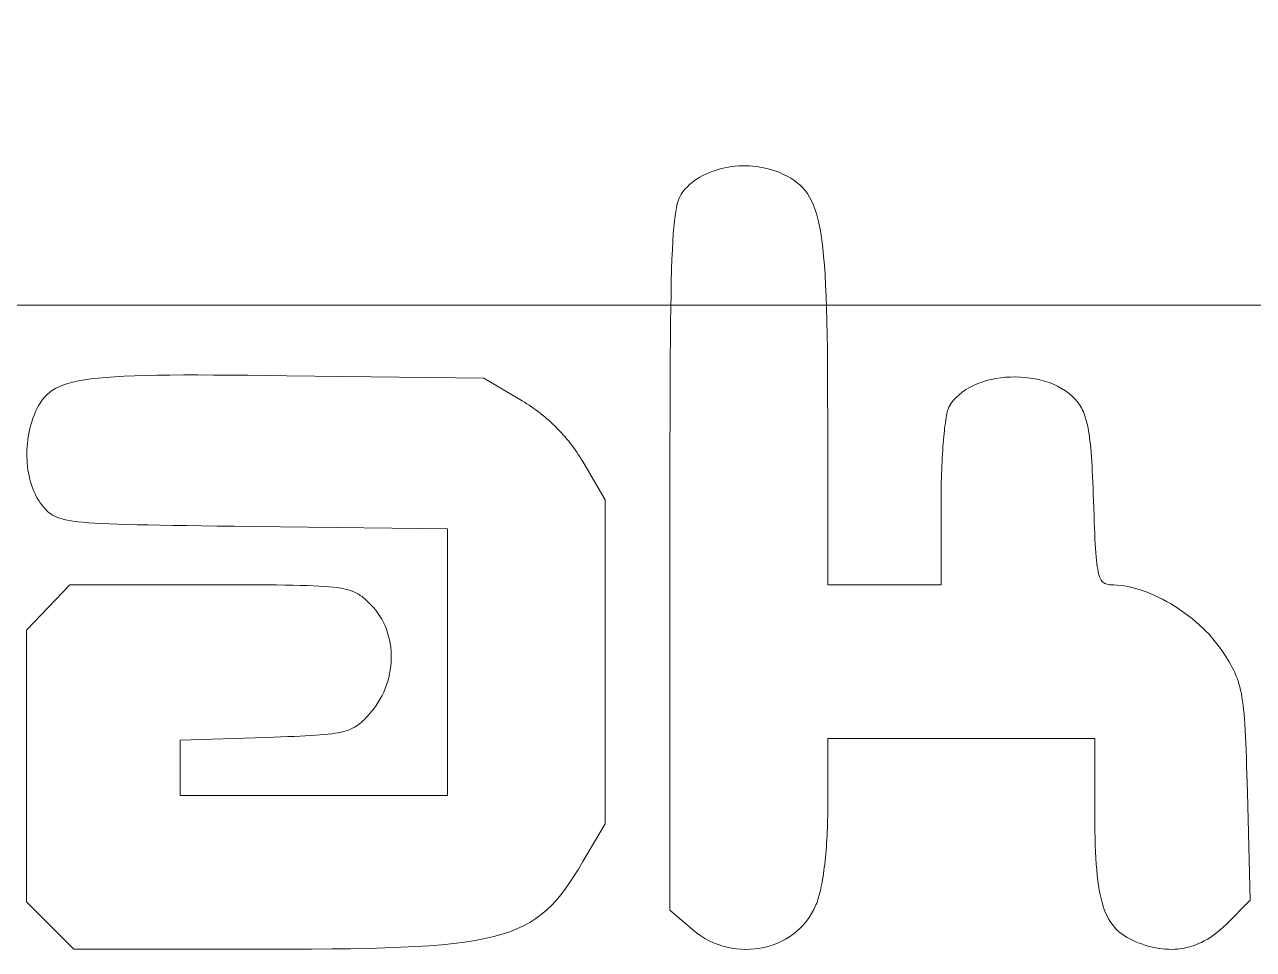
# Model space of a CAD drawing. Header units: millimetres. Extents: x -350 to 1050, y -3 to 474.
# Drawn here: x -235.48 to -211.02, y 121.79 to 140.18 of the extents above; entities that cross this region are included whole.
import ezdxf

# ---------------------------------------------------------------- set-up
doc = ezdxf.new("R2010")
doc.units = ezdxf.units.MM
doc.header["$MEASUREMENT"] = 0
doc.layers.get('0').update_dxf_attribs({"linetype": 'CONTINUOUS', "lineweight": 0, "true_color": 0x000000})
doc.layers.add('AcrylicCover', color=3, linetype='CONTINUOUS', lineweight=0)
doc.layers.add('Text', color=1, linetype='CONTINUOUS', lineweight=0, true_color=0xff0000)

# ---------------------------------------------------------------- blocks, each defined once
blk = doc.blocks.new('AcrylicCover')
blk.add_lwpolyline([(102.5, 218.798, -0.414215), (123.5, 197.798), (123.5, 10, -0.414214), (102.5, -11), (-102.5, -11, -0.414214), (-123.5, 10), (-123.5, 197.798, -0.414212), (-102.5, 218.798)], format="xyb", close=True)

msp = doc.modelspace()

# ---------------------------------------------------------------- linework, layer by layer
at = {"layer": 'Text'}
for p, q in [((-221.924, 137.209), (-221.864, 137.236)), ((-221.864, 137.236), (-221.802, 137.261)), ((-221.802, 137.261), (-221.739, 137.283)), ((-221.739, 137.283), (-221.675, 137.303)), ((-221.675, 137.303), (-221.609, 137.32)), ((-221.609, 137.32), (-221.542, 137.335)), ((-221.542, 137.335), (-221.474, 137.348)), ((-221.474, 137.348), (-221.406, 137.358)), ((-221.406, 137.358), (-221.337, 137.366)), ((-221.337, 137.366), (-221.267, 137.371)), ((-221.267, 137.371), (-221.197, 137.373)), ((-221.197, 137.373), (-221.127, 137.373)), ((-221.127, 137.373), (-221.057, 137.371)), ((-221.057, 137.371), (-220.986, 137.366)), ((-220.986, 137.366), (-220.916, 137.358)), ((-220.916, 137.358), (-220.846, 137.348)), ((-220.846, 137.348), (-220.777, 137.335)), ((-220.777, 137.335), (-220.708, 137.32)), ((-220.708, 137.32), (-220.639, 137.302)), ((-220.639, 137.302), (-220.572, 137.281)), ((-220.572, 137.281), (-220.505, 137.257)), ((-220.505, 137.257), (-220.439, 137.231)), ((-220.439, 137.231), (-220.375, 137.202)), ((-222.291, 136.957), (-222.246, 136.999)), ((-222.246, 136.999), (-222.198, 137.04)), ((-222.198, 137.04), (-222.147, 137.078)), ((-222.147, 137.078), (-222.094, 137.114)), ((-222.094, 137.114), (-222.04, 137.148)), ((-222.04, 137.148), (-221.983, 137.18)), ((-221.983, 137.18), (-221.924, 137.209)), ((-220.375, 137.202), (-220.302, 137.165)), ((-220.302, 137.165), (-220.234, 137.127)), ((-220.234, 137.127), (-220.169, 137.086)), ((-220.169, 137.086), (-220.109, 137.042)), ((-220.109, 137.042), (-220.052, 136.994)), ((-220.052, 136.994), (-219.998, 136.942)), ((-222.473, 136.675), (-222.454, 136.727)), ((-222.454, 136.727), (-222.433, 136.772)), ((-222.433, 136.772), (-222.411, 136.812)), ((-222.411, 136.812), (-222.387, 136.848)), ((-222.387, 136.848), (-222.361, 136.88)), ((-222.361, 136.88), (-222.334, 136.912)), ((-222.334, 136.912), (-222.291, 136.957)), ((-219.998, 136.942), (-219.948, 136.885)), ((-219.948, 136.885), (-219.902, 136.822)), ((-219.902, 136.822), (-219.859, 136.752)), ((-219.859, 136.752), (-219.818, 136.676)), ((-222.523, 136.466), (-222.507, 136.546)), ((-222.507, 136.546), (-222.491, 136.615)), ((-222.491, 136.615), (-222.473, 136.675)), ((-219.818, 136.676), (-219.781, 136.592)), ((-219.781, 136.592), (-219.747, 136.5)), ((-219.747, 136.5), (-219.715, 136.4)), ((-222.561, 136.154), (-222.55, 136.272)), ((-222.55, 136.272), (-222.537, 136.376)), ((-222.537, 136.376), (-222.523, 136.466)), ((-219.715, 136.4), (-219.687, 136.29)), ((-219.687, 136.29), (-219.66, 136.17)), ((-222.582, 135.87), (-222.572, 136.02)), ((-222.572, 136.02), (-222.561, 136.154)), ((-219.66, 136.17), (-219.637, 136.039)), ((-219.637, 136.039), (-219.615, 135.897)), ((-222.59, 135.703), (-222.582, 135.87)), ((-219.615, 135.897), (-219.596, 135.743)), ((-219.596, 135.743), (-219.579, 135.577)), ((-222.605, 135.309), (-222.598, 135.516)), ((-222.598, 135.516), (-222.59, 135.703)), ((-219.579, 135.577), (-219.564, 135.397)), ((-222.611, 135.08), (-222.605, 135.309)), ((-219.564, 135.397), (-219.551, 135.204)), ((-222.616, 134.828), (-222.611, 135.08)), ((-219.551, 135.204), (-219.539, 134.996)), ((-222.621, 134.552), (-222.616, 134.828)), ((-219.539, 134.996), (-219.529, 134.774)), ((-219.529, 134.774), (-219.521, 134.536)), ((-222.625, 134.251), (-222.621, 134.552)), ((-219.521, 134.536), (-219.515, 134.282)), ((-219.515, 134.282), (-219.509, 134.011)), ((-222.628, 133.923), (-222.625, 134.251)), ((-222.631, 133.568), (-222.628, 133.923)), ((-219.509, 134.011), (-219.505, 133.722)), ((-222.633, 133.183), (-222.631, 133.568)), ((-219.505, 133.722), (-219.502, 133.415)), ((-219.502, 133.415), (-219.5, 133.09)), ((-234.619, 133.043), (-234.521, 133.07)), ((-234.521, 133.07), (-234.412, 133.093)), ((-234.412, 133.093), (-234.292, 133.115)), ((-234.292, 133.115), (-234.16, 133.133)), ((-234.16, 133.133), (-234.016, 133.15)), ((-234.016, 133.15), (-233.858, 133.164)), ((-233.858, 133.164), (-233.686, 133.177)), ((-233.686, 133.177), (-233.5, 133.187)), ((-233.5, 133.187), (-233.298, 133.195)), ((-233.298, 133.195), (-233.081, 133.202)), ((-233.081, 133.202), (-232.846, 133.206)), ((-232.846, 133.206), (-232.593, 133.21)), ((-232.593, 133.21), (-232.322, 133.212)), ((-232.322, 133.212), (-232.033, 133.212)), ((-232.033, 133.212), (-231.723, 133.211)), ((-231.723, 133.211), (-231.393, 133.209)), ((-231.393, 133.209), (-231.041, 133.206)), ((-231.041, 133.206), (-230.668, 133.202)), ((-230.668, 133.202), (-230.271, 133.197)), ((-230.271, 133.197), (-226.343, 133.146)), ((-226.343, 133.146), (-225.582, 132.699)), ((-222.635, 132.768), (-222.633, 133.183)), ((-219.5, 133.09), (-219.499, 132.746)), ((-216.511, 133.041), (-216.424, 133.072)), ((-216.424, 133.072), (-216.335, 133.1)), ((-216.335, 133.1), (-216.243, 133.123)), ((-216.243, 133.123), (-216.149, 133.142)), ((-216.149, 133.142), (-216.053, 133.156)), ((-216.053, 133.156), (-215.956, 133.166)), ((-215.956, 133.166), (-215.858, 133.172)), ((-215.858, 133.172), (-215.76, 133.174)), ((-215.76, 133.174), (-215.661, 133.171)), ((-215.661, 133.171), (-215.563, 133.164)), ((-215.563, 133.164), (-215.466, 133.152)), ((-215.466, 133.152), (-215.37, 133.136)), ((-215.37, 133.136), (-215.275, 133.116)), ((-215.275, 133.116), (-215.183, 133.09)), ((-215.183, 133.09), (-215.093, 133.061)), ((-215.093, 133.061), (-215.006, 133.027)), ((-235.082, 132.776), (-235.035, 132.824)), ((-235.035, 132.824), (-234.983, 132.868)), ((-234.983, 132.868), (-234.925, 132.909)), ((-234.925, 132.909), (-234.861, 132.947)), ((-234.861, 132.947), (-234.789, 132.982)), ((-234.789, 132.982), (-234.708, 133.014)), ((-234.708, 133.014), (-234.619, 133.043)), ((-216.944, 132.764), (-216.884, 132.82)), ((-216.884, 132.82), (-216.819, 132.873)), ((-216.819, 132.873), (-216.748, 132.921)), ((-216.748, 132.921), (-216.673, 132.965)), ((-216.673, 132.965), (-216.594, 133.005)), ((-216.594, 133.005), (-216.511, 133.041)), ((-215.006, 133.027), (-214.922, 132.988)), ((-214.922, 132.988), (-214.842, 132.944)), ((-214.842, 132.944), (-214.765, 132.896)), ((-214.765, 132.896), (-214.694, 132.843)), ((-214.694, 132.843), (-214.627, 132.786)), ((-235.231, 132.549), (-235.198, 132.612)), ((-235.198, 132.612), (-235.162, 132.67)), ((-235.162, 132.67), (-235.124, 132.725)), ((-235.124, 132.725), (-235.082, 132.776)), ((-225.582, 132.699), (-225.535, 132.67)), ((-225.535, 132.67), (-225.488, 132.641)), ((-225.488, 132.641), (-225.441, 132.611)), ((-225.441, 132.611), (-225.395, 132.58)), ((-225.395, 132.58), (-225.349, 132.548)), ((-222.636, 132.322), (-222.635, 132.768)), ((-219.499, 132.746), (-219.498, 132.381)), ((-217.095, 132.553), (-217.087, 132.571)), ((-217.087, 132.571), (-217.046, 132.639)), ((-217.046, 132.639), (-216.998, 132.704)), ((-216.998, 132.704), (-216.944, 132.764)), ((-214.627, 132.786), (-214.566, 132.724)), ((-214.566, 132.724), (-214.543, 132.697)), ((-214.543, 132.697), (-214.52, 132.67)), ((-214.52, 132.67), (-214.499, 132.641)), ((-214.499, 132.641), (-214.479, 132.611)), ((-214.479, 132.611), (-214.46, 132.58)), ((-214.46, 132.58), (-214.441, 132.548)), ((-235.333, 132.303), (-235.312, 132.364)), ((-235.312, 132.364), (-235.288, 132.424)), ((-235.288, 132.424), (-235.262, 132.483)), ((-235.262, 132.483), (-235.231, 132.549)), ((-225.349, 132.548), (-225.304, 132.516)), ((-225.304, 132.516), (-225.259, 132.483)), ((-225.259, 132.483), (-225.215, 132.449)), ((-225.215, 132.449), (-225.172, 132.414)), ((-225.172, 132.414), (-225.129, 132.378)), ((-225.129, 132.378), (-225.086, 132.342)), ((-225.086, 132.342), (-225.044, 132.305)), ((-222.637, 131.842), (-222.636, 132.322)), ((-219.498, 132.381), (-219.497, 129.039)), ((-217.156, 132.271), (-217.149, 132.319)), ((-217.149, 132.319), (-217.142, 132.364)), ((-217.142, 132.364), (-217.134, 132.405)), ((-217.134, 132.405), (-217.127, 132.442)), ((-217.127, 132.442), (-217.119, 132.476)), ((-217.119, 132.476), (-217.111, 132.506)), ((-217.111, 132.506), (-217.103, 132.532)), ((-217.103, 132.532), (-217.095, 132.553)), ((-214.441, 132.548), (-214.424, 132.513)), ((-214.424, 132.513), (-214.408, 132.477)), ((-214.408, 132.477), (-214.392, 132.439)), ((-214.392, 132.439), (-214.377, 132.398)), ((-214.377, 132.398), (-214.364, 132.356)), ((-214.364, 132.356), (-214.351, 132.31)), ((-235.399, 132.048), (-235.385, 132.113)), ((-235.385, 132.113), (-235.37, 132.177)), ((-235.37, 132.177), (-235.352, 132.24)), ((-235.352, 132.24), (-235.333, 132.303)), ((-225.044, 132.305), (-225.003, 132.268)), ((-225.003, 132.268), (-224.962, 132.23)), ((-224.962, 132.23), (-224.922, 132.191)), ((-224.922, 132.191), (-224.882, 132.151)), ((-224.882, 132.151), (-224.844, 132.111)), ((-224.844, 132.111), (-224.805, 132.07)), ((-217.182, 132.05), (-217.176, 132.11)), ((-217.176, 132.11), (-217.17, 132.167)), ((-217.17, 132.167), (-217.163, 132.221)), ((-217.163, 132.221), (-217.156, 132.271)), ((-214.351, 132.31), (-214.338, 132.262)), ((-214.338, 132.262), (-214.327, 132.211)), ((-214.327, 132.211), (-214.316, 132.156)), ((-214.316, 132.156), (-214.305, 132.099)), ((-214.305, 132.099), (-214.296, 132.038)), ((-235.432, 131.785), (-235.427, 131.851)), ((-235.427, 131.851), (-235.419, 131.917)), ((-235.419, 131.917), (-235.41, 131.982)), ((-235.41, 131.982), (-235.399, 132.048)), ((-224.805, 132.07), (-224.768, 132.029)), ((-224.768, 132.029), (-224.731, 131.987)), ((-224.731, 131.987), (-224.695, 131.945)), ((-224.695, 131.945), (-224.659, 131.902)), ((-224.659, 131.902), (-224.625, 131.858)), ((-224.625, 131.858), (-224.591, 131.814)), ((-222.638, 131.329), (-222.637, 131.842)), ((-217.204, 131.787), (-217.199, 131.856)), ((-217.199, 131.856), (-217.194, 131.923)), ((-217.194, 131.923), (-217.188, 131.988)), ((-217.188, 131.988), (-217.182, 132.05)), ((-214.296, 132.038), (-214.287, 131.973)), ((-214.287, 131.973), (-214.278, 131.904)), ((-214.278, 131.904), (-214.27, 131.831)), ((-214.27, 131.831), (-214.262, 131.754)), ((-235.437, 131.652), (-235.435, 131.718)), ((-235.436, 131.587), (-235.437, 131.652)), ((-235.434, 131.521), (-235.436, 131.587)), ((-235.435, 131.718), (-235.432, 131.785)), ((-224.591, 131.814), (-224.557, 131.769)), ((-224.557, 131.769), (-224.525, 131.724)), ((-224.525, 131.724), (-224.493, 131.678)), ((-224.493, 131.678), (-224.462, 131.632)), ((-224.462, 131.632), (-224.432, 131.585)), ((-224.432, 131.585), (-224.403, 131.538)), ((-217.218, 131.567), (-217.214, 131.643)), ((-217.214, 131.643), (-217.209, 131.716)), ((-217.209, 131.716), (-217.204, 131.787)), ((-214.262, 131.754), (-214.255, 131.673)), ((-214.255, 131.673), (-214.249, 131.587)), ((-214.249, 131.587), (-214.242, 131.497)), ((-235.429, 131.456), (-235.434, 131.521)), ((-235.423, 131.392), (-235.429, 131.456)), ((-235.415, 131.328), (-235.423, 131.392)), ((-224.403, 131.538), (-224.374, 131.491)), ((-224.374, 131.491), (-223.927, 130.73)), ((-217.229, 131.333), (-217.226, 131.412)), ((-217.226, 131.412), (-217.222, 131.491)), ((-217.222, 131.491), (-217.218, 131.567)), ((-214.242, 131.497), (-214.237, 131.401)), ((-214.237, 131.401), (-214.231, 131.3)), ((-235.405, 131.266), (-235.415, 131.328)), ((-235.393, 131.204), (-235.405, 131.266)), ((-235.379, 131.143), (-235.393, 131.204)), ((-235.363, 131.084), (-235.379, 131.143)), ((-222.638, 130.78), (-222.638, 131.329)), ((-217.237, 131.086), (-217.235, 131.169)), ((-217.235, 131.169), (-217.232, 131.252)), ((-217.232, 131.252), (-217.229, 131.333)), ((-214.231, 131.3), (-214.226, 131.194)), ((-214.226, 131.194), (-214.221, 131.083)), ((-235.345, 131.026), (-235.363, 131.084)), ((-235.326, 130.97), (-235.345, 131.026)), ((-235.304, 130.915), (-235.326, 130.97)), ((-235.281, 130.862), (-235.304, 130.915)), ((-235.256, 130.811), (-235.281, 130.862)), ((-217.241, 130.832), (-217.24, 130.917)), ((-217.24, 130.917), (-217.239, 131.002)), ((-217.239, 131.002), (-217.237, 131.086)), ((-214.221, 131.083), (-214.216, 130.966)), ((-214.216, 130.966), (-214.211, 130.843)), ((-235.229, 130.761), (-235.256, 130.811)), ((-235.2, 130.714), (-235.229, 130.761)), ((-235.169, 130.669), (-235.2, 130.714)), ((-235.137, 130.627), (-235.169, 130.669)), ((-235.108, 130.592), (-235.137, 130.627)), ((-223.927, 130.73), (-223.927, 127.508)), ((-222.638, 130.195), (-222.638, 130.78)), ((-217.242, 130.746), (-217.241, 130.832)), ((-217.242, 130.66), (-217.242, 130.746)), ((-217.242, 129.039), (-217.242, 130.66)), ((-214.211, 130.843), (-214.207, 130.713)), ((-214.207, 130.713), (-214.202, 130.564)), ((-235.08, 130.558), (-235.108, 130.592)), ((-235.052, 130.527), (-235.08, 130.558)), ((-235.024, 130.499), (-235.052, 130.527)), ((-234.993, 130.472), (-235.024, 130.499)), ((-234.961, 130.447), (-234.993, 130.472)), ((-234.925, 130.424), (-234.961, 130.447)), ((-234.885, 130.402), (-234.925, 130.424)), ((-234.841, 130.382), (-234.885, 130.402)), ((-234.79, 130.364), (-234.841, 130.382)), ((-234.733, 130.348), (-234.79, 130.364)), ((-214.202, 130.564), (-214.197, 130.424)), ((-214.197, 130.424), (-214.192, 130.293)), ((-234.669, 130.332), (-234.733, 130.348)), ((-234.597, 130.318), (-234.669, 130.332)), ((-234.515, 130.306), (-234.597, 130.318)), ((-234.424, 130.294), (-234.515, 130.306)), ((-234.322, 130.284), (-234.424, 130.294)), ((-234.209, 130.274), (-234.322, 130.284)), ((-234.083, 130.266), (-234.209, 130.274)), ((-233.944, 130.258), (-234.083, 130.266)), ((-233.791, 130.251), (-233.944, 130.258)), ((-233.623, 130.245), (-233.791, 130.251)), ((-233.44, 130.239), (-233.623, 130.245)), ((-233.24, 130.234), (-233.44, 130.239)), ((-233.023, 130.229), (-233.24, 130.234)), ((-232.787, 130.224), (-233.023, 130.229)), ((-232.533, 130.22), (-232.787, 130.224)), ((-232.259, 130.216), (-232.533, 130.22)), ((-231.964, 130.211), (-232.259, 130.216)), ((-231.648, 130.207), (-231.964, 130.211)), ((-231.31, 130.203), (-231.648, 130.207)), ((-230.949, 130.198), (-231.31, 130.203)), ((-227.068, 130.15), (-230.949, 130.198)), ((-227.068, 127.5), (-227.068, 130.15)), ((-222.638, 129.572), (-222.638, 130.195)), ((-214.192, 130.293), (-214.188, 130.17)), ((-214.188, 130.17), (-214.183, 130.055)), ((-214.183, 130.055), (-214.178, 129.949)), ((-214.178, 129.949), (-214.173, 129.85)), ((-214.173, 129.85), (-214.167, 129.759)), ((-214.167, 129.759), (-214.161, 129.674)), ((-214.161, 129.674), (-214.155, 129.597)), ((-222.638, 122.567), (-222.638, 129.572)), ((-214.155, 129.597), (-214.148, 129.526)), ((-214.148, 129.526), (-214.141, 129.461)), ((-214.141, 129.461), (-214.133, 129.402)), ((-214.133, 129.402), (-214.124, 129.349)), ((-214.124, 129.349), (-214.115, 129.301)), ((-214.115, 129.301), (-214.105, 129.258)), ((-214.105, 129.258), (-214.094, 129.221)), ((-214.094, 129.221), (-214.081, 129.187)), ((-214.081, 129.187), (-214.068, 129.158)), ((-214.068, 129.158), (-214.054, 129.133)), ((-235.012, 128.587), (-234.579, 129.039)), ((-234.579, 129.039), (-231.783, 129.039)), ((-231.783, 129.039), (-231.524, 129.039)), ((-231.524, 129.039), (-231.283, 129.038)), ((-231.283, 129.038), (-231.056, 129.038)), ((-231.056, 129.038), (-230.845, 129.037)), ((-230.845, 129.037), (-230.648, 129.037)), ((-230.648, 129.037), (-230.466, 129.035)), ((-230.466, 129.035), (-230.296, 129.033)), ((-230.296, 129.033), (-230.139, 129.031)), ((-230.139, 129.031), (-229.994, 129.028)), ((-229.994, 129.028), (-229.86, 129.024)), ((-229.86, 129.024), (-229.737, 129.019)), ((-229.737, 129.019), (-229.624, 129.014)), ((-229.624, 129.014), (-229.521, 129.008)), ((-229.521, 129.008), (-229.426, 129)), ((-229.426, 129), (-229.34, 128.992)), ((-229.34, 128.992), (-229.262, 128.982)), ((-229.262, 128.982), (-229.191, 128.971)), ((-229.191, 128.971), (-229.126, 128.959)), ((-229.126, 128.959), (-229.067, 128.945)), ((-229.067, 128.945), (-229.013, 128.93)), ((-229.013, 128.93), (-228.964, 128.913)), ((-228.964, 128.913), (-228.919, 128.895)), ((-228.919, 128.895), (-228.877, 128.875)), ((-219.497, 129.039), (-218.37, 129.039)), ((-218.37, 129.039), (-217.242, 129.039)), ((-214.054, 129.133), (-214.039, 129.112)), ((-214.039, 129.112), (-214.022, 129.093)), ((-214.022, 129.093), (-214.004, 129.078)), ((-214.004, 129.078), (-213.985, 129.066)), ((-213.985, 129.066), (-213.964, 129.056)), ((-213.964, 129.056), (-213.941, 129.049)), ((-213.941, 129.049), (-213.917, 129.043)), ((-213.917, 129.043), (-213.892, 129.04)), ((-213.892, 129.04), (-213.864, 129.037)), ((-213.864, 129.037), (-213.835, 129.036)), ((-213.835, 129.036), (-213.804, 129.035)), ((-213.804, 129.035), (-213.736, 129.033)), ((-213.736, 129.033), (-213.666, 129.026)), ((-213.666, 129.026), (-213.594, 129.017)), ((-213.594, 129.017), (-213.521, 129.004)), ((-213.521, 129.004), (-213.447, 128.987)), ((-213.447, 128.987), (-213.372, 128.968)), ((-213.372, 128.968), (-213.296, 128.945)), ((-213.296, 128.945), (-213.219, 128.92)), ((-213.219, 128.92), (-213.142, 128.891)), ((-228.877, 128.875), (-228.838, 128.853)), ((-228.838, 128.853), (-228.801, 128.829)), ((-228.801, 128.829), (-228.766, 128.803)), ((-228.766, 128.803), (-228.731, 128.776)), ((-228.731, 128.776), (-228.697, 128.746)), ((-228.697, 128.746), (-228.663, 128.714)), ((-228.663, 128.714), (-228.628, 128.68)), ((-228.628, 128.68), (-228.591, 128.643)), ((-213.142, 128.891), (-213.064, 128.86)), ((-213.064, 128.86), (-212.987, 128.826)), ((-212.987, 128.826), (-212.909, 128.789)), ((-212.909, 128.789), (-212.832, 128.75)), ((-212.832, 128.75), (-212.754, 128.709)), ((-212.754, 128.709), (-212.678, 128.665)), ((-212.678, 128.665), (-212.602, 128.619)), ((-235.444, 128.135), (-235.012, 128.587)), ((-228.591, 128.643), (-228.541, 128.59)), ((-228.541, 128.59), (-228.493, 128.534)), ((-228.493, 128.534), (-228.449, 128.475)), ((-228.449, 128.475), (-228.409, 128.414)), ((-228.409, 128.414), (-228.372, 128.352)), ((-212.602, 128.619), (-212.527, 128.571)), ((-212.527, 128.571), (-212.453, 128.521)), ((-212.453, 128.521), (-212.38, 128.469)), ((-212.38, 128.469), (-212.308, 128.415)), ((-212.308, 128.415), (-212.238, 128.36)), ((-228.372, 128.352), (-228.338, 128.287)), ((-228.338, 128.287), (-228.307, 128.221)), ((-228.307, 128.221), (-228.28, 128.153)), ((-212.238, 128.36), (-212.169, 128.303)), ((-212.169, 128.303), (-212.103, 128.244)), ((-212.103, 128.244), (-212.038, 128.184)), ((-212.038, 128.184), (-211.976, 128.123)), ((-235.444, 125.433), (-235.444, 128.135)), ((-228.28, 128.153), (-228.257, 128.083)), ((-228.257, 128.083), (-228.236, 128.013)), ((-228.236, 128.013), (-228.219, 127.941)), ((-228.219, 127.941), (-228.205, 127.868)), ((-211.976, 128.123), (-211.915, 128.061)), ((-211.915, 128.061), (-211.858, 127.997)), ((-211.858, 127.997), (-211.803, 127.933)), ((-211.803, 127.933), (-211.75, 127.867)), ((-228.205, 127.868), (-228.195, 127.795)), ((-228.195, 127.795), (-228.188, 127.72)), ((-228.188, 127.72), (-228.185, 127.646)), ((-211.75, 127.867), (-211.701, 127.801)), ((-211.701, 127.801), (-211.655, 127.734)), ((-211.655, 127.734), (-211.615, 127.673)), ((-211.615, 127.673), (-211.577, 127.614)), ((-228.187, 127.496), (-228.194, 127.42)), ((-228.184, 127.571), (-228.187, 127.496)), ((-228.185, 127.646), (-228.184, 127.571)), ((-227.068, 124.85), (-227.068, 127.5)), ((-223.927, 127.508), (-223.927, 124.287)), ((-211.577, 127.614), (-211.541, 127.558)), ((-211.541, 127.558), (-211.508, 127.503)), ((-211.508, 127.503), (-211.476, 127.449)), ((-211.476, 127.449), (-211.447, 127.396)), ((-228.234, 127.196), (-228.253, 127.122)), ((-228.217, 127.27), (-228.234, 127.196)), ((-228.204, 127.345), (-228.217, 127.27)), ((-228.194, 127.42), (-228.204, 127.345)), ((-211.447, 127.396), (-211.42, 127.344)), ((-211.42, 127.344), (-211.395, 127.291)), ((-211.395, 127.291), (-211.372, 127.237)), ((-211.372, 127.237), (-211.35, 127.183)), ((-211.35, 127.183), (-211.33, 127.126)), ((-228.303, 126.977), (-228.333, 126.906)), ((-228.277, 127.049), (-228.303, 126.977)), ((-228.253, 127.122), (-228.277, 127.049)), ((-211.33, 127.126), (-211.312, 127.068)), ((-211.312, 127.068), (-211.295, 127.007)), ((-211.295, 127.007), (-211.279, 126.943)), ((-211.279, 126.943), (-211.265, 126.875)), ((-228.444, 126.701), (-228.487, 126.635)), ((-228.404, 126.768), (-228.444, 126.701)), ((-228.367, 126.836), (-228.404, 126.768)), ((-228.333, 126.906), (-228.367, 126.836)), ((-211.265, 126.875), (-211.252, 126.803)), ((-211.252, 126.803), (-211.24, 126.726)), ((-211.24, 126.726), (-211.23, 126.645)), ((-228.619, 126.47), (-228.653, 126.432)), ((-228.584, 126.511), (-228.619, 126.47)), ((-228.534, 126.572), (-228.584, 126.511)), ((-228.487, 126.635), (-228.534, 126.572)), ((-211.23, 126.645), (-211.22, 126.558)), ((-211.22, 126.558), (-211.211, 126.465)), ((-211.211, 126.465), (-211.203, 126.365)), ((-228.917, 126.205), (-228.954, 126.185)), ((-228.881, 126.226), (-228.917, 126.205)), ((-228.847, 126.249), (-228.881, 126.226)), ((-228.814, 126.275), (-228.847, 126.249)), ((-228.782, 126.302), (-228.814, 126.275)), ((-228.75, 126.331), (-228.782, 126.302)), ((-228.718, 126.362), (-228.75, 126.331)), ((-228.686, 126.396), (-228.718, 126.362)), ((-228.653, 126.432), (-228.686, 126.396)), ((-211.203, 126.365), (-211.195, 126.259)), ((-211.195, 126.259), (-211.188, 126.145)), ((-230.678, 126.004), (-232.384, 125.949)), ((-230.524, 126.009), (-230.678, 126.004)), ((-230.38, 126.014), (-230.524, 126.009)), ((-230.245, 126.018), (-230.38, 126.014)), ((-230.118, 126.023), (-230.245, 126.018)), ((-229.999, 126.028), (-230.118, 126.023)), ((-229.888, 126.034), (-229.999, 126.028)), ((-229.785, 126.039), (-229.888, 126.034)), ((-229.689, 126.046), (-229.785, 126.039)), ((-229.599, 126.052), (-229.689, 126.046)), ((-229.516, 126.059), (-229.599, 126.052)), ((-229.439, 126.067), (-229.516, 126.059)), ((-229.368, 126.076), (-229.439, 126.067)), ((-229.302, 126.086), (-229.368, 126.076)), ((-229.24, 126.096), (-229.302, 126.086)), ((-229.184, 126.108), (-229.24, 126.096)), ((-229.131, 126.121), (-229.184, 126.108)), ((-229.082, 126.135), (-229.131, 126.121)), ((-229.036, 126.15), (-229.082, 126.135)), ((-228.994, 126.167), (-229.036, 126.15)), ((-228.954, 126.185), (-228.994, 126.167)), ((-216.839, 125.978), (-219.497, 125.978)), ((-219.497, 125.978), (-219.497, 124.604)), ((-214.181, 125.978), (-216.839, 125.978)), ((-214.181, 124.455), (-214.181, 125.978)), ((-211.188, 126.145), (-211.182, 126.023)), ((-211.182, 126.023), (-211.176, 125.892)), ((-232.384, 125.949), (-232.384, 125.4)), ((-211.176, 125.892), (-211.171, 125.753)), ((-211.171, 125.753), (-211.165, 125.604)), ((-211.165, 125.604), (-211.16, 125.446)), ((-235.444, 122.732), (-235.444, 125.433)), ((-232.384, 125.4), (-232.384, 124.85)), ((-211.16, 125.446), (-211.155, 125.277)), ((-211.155, 125.277), (-211.15, 125.097)), ((-211.15, 125.097), (-211.145, 124.906)), ((-232.384, 124.85), (-229.726, 124.85)), ((-229.726, 124.85), (-227.068, 124.85)), ((-211.145, 124.906), (-211.089, 122.763)), ((-219.497, 124.523), (-219.498, 124.443)), ((-219.497, 124.604), (-219.497, 124.523)), ((-223.927, 124.287), (-224.371, 123.532)), ((-219.502, 124.284), (-219.504, 124.206)), ((-219.5, 124.363), (-219.502, 124.284)), ((-219.498, 124.443), (-219.5, 124.363)), ((-214.181, 124.296), (-214.181, 124.455)), ((-214.179, 124.144), (-214.181, 124.296)), ((-219.511, 124.053), (-219.515, 123.978)), ((-219.507, 124.129), (-219.511, 124.053)), ((-219.504, 124.206), (-219.507, 124.129)), ((-214.177, 123.999), (-214.179, 124.144)), ((-219.53, 123.758), (-219.536, 123.687)), ((-219.524, 123.83), (-219.53, 123.758)), ((-219.519, 123.903), (-219.524, 123.83)), ((-219.515, 123.978), (-219.519, 123.903)), ((-214.173, 123.86), (-214.177, 123.999)), ((-214.168, 123.728), (-214.173, 123.86)), ((-224.371, 123.532), (-224.46, 123.382)), ((-219.549, 123.55), (-219.557, 123.483)), ((-219.542, 123.618), (-219.549, 123.55)), ((-219.536, 123.687), (-219.542, 123.618)), ((-214.161, 123.601), (-214.168, 123.728)), ((-214.154, 123.481), (-214.161, 123.601)), ((-224.46, 123.382), (-224.548, 123.242)), ((-219.582, 123.293), (-219.591, 123.233)), ((-219.573, 123.355), (-219.582, 123.293)), ((-219.565, 123.418), (-219.573, 123.355)), ((-219.557, 123.483), (-219.565, 123.418)), ((-214.144, 123.367), (-214.154, 123.481)), ((-214.134, 123.259), (-214.144, 123.367)), ((-224.635, 123.109), (-224.723, 122.985)), ((-224.548, 123.242), (-224.635, 123.109)), ((-219.621, 123.063), (-219.632, 123.011)), ((-219.61, 123.118), (-219.621, 123.063)), ((-219.6, 123.174), (-219.61, 123.118)), ((-219.591, 123.233), (-219.6, 123.174)), ((-214.122, 123.156), (-214.134, 123.259)), ((-214.108, 123.059), (-214.122, 123.156)), ((-214.093, 122.967), (-214.108, 123.059)), ((-224.812, 122.869), (-224.903, 122.76)), ((-224.723, 122.985), (-224.812, 122.869)), ((-219.691, 122.78), (-219.704, 122.741)), ((-219.679, 122.822), (-219.691, 122.78)), ((-219.666, 122.866), (-219.679, 122.822)), ((-219.654, 122.912), (-219.666, 122.866)), ((-219.643, 122.96), (-219.654, 122.912)), ((-219.632, 123.011), (-219.643, 122.96)), ((-214.076, 122.879), (-214.093, 122.967)), ((-214.058, 122.797), (-214.076, 122.879)), ((-214.038, 122.719), (-214.058, 122.797)), ((-234.974, 122.261), (-235.444, 122.732)), ((-225.096, 122.565), (-225.2, 122.478)), ((-224.998, 122.659), (-225.096, 122.565)), ((-224.903, 122.76), (-224.998, 122.659)), ((-222.186, 122.179), (-222.638, 122.567)), ((-219.771, 122.582), (-219.817, 122.499)), ((-219.731, 122.67), (-219.771, 122.582)), ((-219.717, 122.704), (-219.731, 122.67)), ((-219.704, 122.741), (-219.717, 122.704)), ((-214.015, 122.646), (-214.038, 122.719)), ((-213.992, 122.577), (-214.015, 122.646)), ((-213.966, 122.513), (-213.992, 122.577)), ((-211.089, 122.763), (-211.576, 122.276)), ((-225.426, 122.324), (-225.55, 122.256)), ((-225.309, 122.398), (-225.426, 122.324)), ((-225.2, 122.478), (-225.309, 122.398)), ((-219.922, 122.345), (-219.981, 122.275)), ((-219.867, 122.419), (-219.922, 122.345)), ((-219.817, 122.499), (-219.867, 122.419)), ((-213.938, 122.452), (-213.966, 122.513)), ((-213.908, 122.395), (-213.938, 122.452)), ((-213.876, 122.342), (-213.908, 122.395)), ((-213.842, 122.292), (-213.876, 122.342)), ((-213.806, 122.245), (-213.842, 122.292)), ((-234.503, 121.79), (-234.974, 122.261)), ((-234.974, 122.261), (-234.974, 122.261)), ((-225.979, 122.087), (-226.144, 122.042)), ((-225.826, 122.138), (-225.979, 122.087)), ((-225.683, 122.195), (-225.826, 122.138)), ((-225.55, 122.256), (-225.683, 122.195)), ((-222.107, 122.115), (-222.186, 122.179)), ((-222.186, 122.179), (-222.186, 122.179)), ((-222.026, 122.057), (-222.107, 122.115)), ((-221.942, 122.005), (-222.026, 122.057)), ((-220.183, 122.091), (-220.258, 122.039)), ((-220.112, 122.147), (-220.183, 122.091)), ((-220.045, 122.209), (-220.112, 122.147)), ((-219.981, 122.275), (-220.045, 122.209)), ((-213.767, 122.201), (-213.806, 122.245)), ((-213.727, 122.161), (-213.767, 122.201)), ((-213.684, 122.123), (-213.727, 122.161)), ((-213.638, 122.088), (-213.684, 122.123)), ((-213.59, 122.055), (-213.638, 122.088)), ((-213.54, 122.024), (-213.59, 122.055)), ((-211.837, 122.056), (-211.892, 122.019)), ((-211.784, 122.095), (-211.837, 122.056)), ((-211.731, 122.136), (-211.784, 122.095)), ((-211.679, 122.18), (-211.731, 122.136)), ((-211.627, 122.227), (-211.679, 122.18)), ((-211.576, 122.276), (-211.627, 122.227)), ((-228.638, 121.807), (-228.993, 121.8)), ((-228.306, 121.816), (-228.638, 121.807)), ((-227.994, 121.828), (-228.306, 121.816)), ((-227.703, 121.842), (-227.994, 121.828)), ((-227.43, 121.859), (-227.703, 121.842)), ((-227.176, 121.88), (-227.43, 121.859)), ((-226.939, 121.904), (-227.176, 121.88)), ((-226.718, 121.932), (-226.939, 121.904)), ((-226.513, 121.964), (-226.718, 121.932)), ((-226.322, 122.001), (-226.513, 121.964)), ((-226.144, 122.042), (-226.322, 122.001)), ((-221.856, 121.958), (-221.942, 122.005)), ((-221.768, 121.917), (-221.856, 121.958)), ((-221.678, 121.882), (-221.768, 121.917)), ((-221.588, 121.852), (-221.678, 121.882)), ((-221.496, 121.828), (-221.588, 121.852)), ((-221.403, 121.81), (-221.496, 121.828)), ((-221.311, 121.796), (-221.403, 121.81)), ((-220.848, 121.809), (-220.94, 121.796)), ((-220.758, 121.827), (-220.848, 121.809)), ((-220.67, 121.85), (-220.758, 121.827)), ((-220.583, 121.878), (-220.67, 121.85)), ((-220.498, 121.911), (-220.583, 121.878)), ((-220.415, 121.949), (-220.498, 121.911)), ((-220.335, 121.991), (-220.415, 121.949)), ((-220.258, 122.039), (-220.335, 121.991)), ((-213.487, 121.995), (-213.54, 122.024)), ((-213.431, 121.969), (-213.487, 121.995)), ((-213.363, 121.939), (-213.431, 121.969)), ((-213.296, 121.912), (-213.363, 121.939)), ((-213.229, 121.888), (-213.296, 121.912)), ((-213.163, 121.866), (-213.229, 121.888)), ((-213.097, 121.847), (-213.163, 121.866)), ((-213.032, 121.83), (-213.097, 121.847)), ((-212.967, 121.817), (-213.032, 121.83)), ((-212.902, 121.805), (-212.967, 121.817)), ((-212.838, 121.797), (-212.902, 121.805)), ((-212.466, 121.801), (-212.527, 121.794)), ((-212.406, 121.811), (-212.466, 121.801)), ((-212.347, 121.824), (-212.406, 121.811)), ((-212.288, 121.839), (-212.347, 121.824)), ((-212.23, 121.857), (-212.288, 121.839)), ((-212.172, 121.877), (-212.23, 121.857)), ((-212.115, 121.901), (-212.172, 121.877)), ((-212.058, 121.926), (-212.115, 121.901)), ((-212.002, 121.955), (-212.058, 121.926)), ((-211.946, 121.986), (-212.002, 121.955)), ((-211.892, 122.019), (-211.946, 121.986)), ((-230.648, 121.79), (-234.503, 121.79)), ((-230.197, 121.79), (-230.648, 121.79)), ((-229.771, 121.792), (-230.197, 121.79)), ((-229.37, 121.795), (-229.771, 121.792)), ((-228.993, 121.8), (-229.37, 121.795)), ((-221.217, 121.789), (-221.311, 121.796)), ((-221.124, 121.786), (-221.217, 121.789)), ((-221.032, 121.788), (-221.124, 121.786)), ((-220.94, 121.796), (-221.032, 121.788)), ((-212.775, 121.791), (-212.838, 121.797)), ((-212.712, 121.788), (-212.775, 121.791)), ((-212.65, 121.787), (-212.712, 121.788)), ((-212.588, 121.789), (-212.65, 121.787)), ((-212.527, 121.794), (-212.588, 121.789))]:
    msp.add_line(p, q, dxfattribs=at)

# ---------------------------------------------------------------- block references
at = {"layer": 'AcrylicCover', "linetype": 'Continuous'}
msp.add_blockref('AcrylicCover', (-200, 145.6), dxfattribs=at)

doc.saveas('drawing.dxf')
